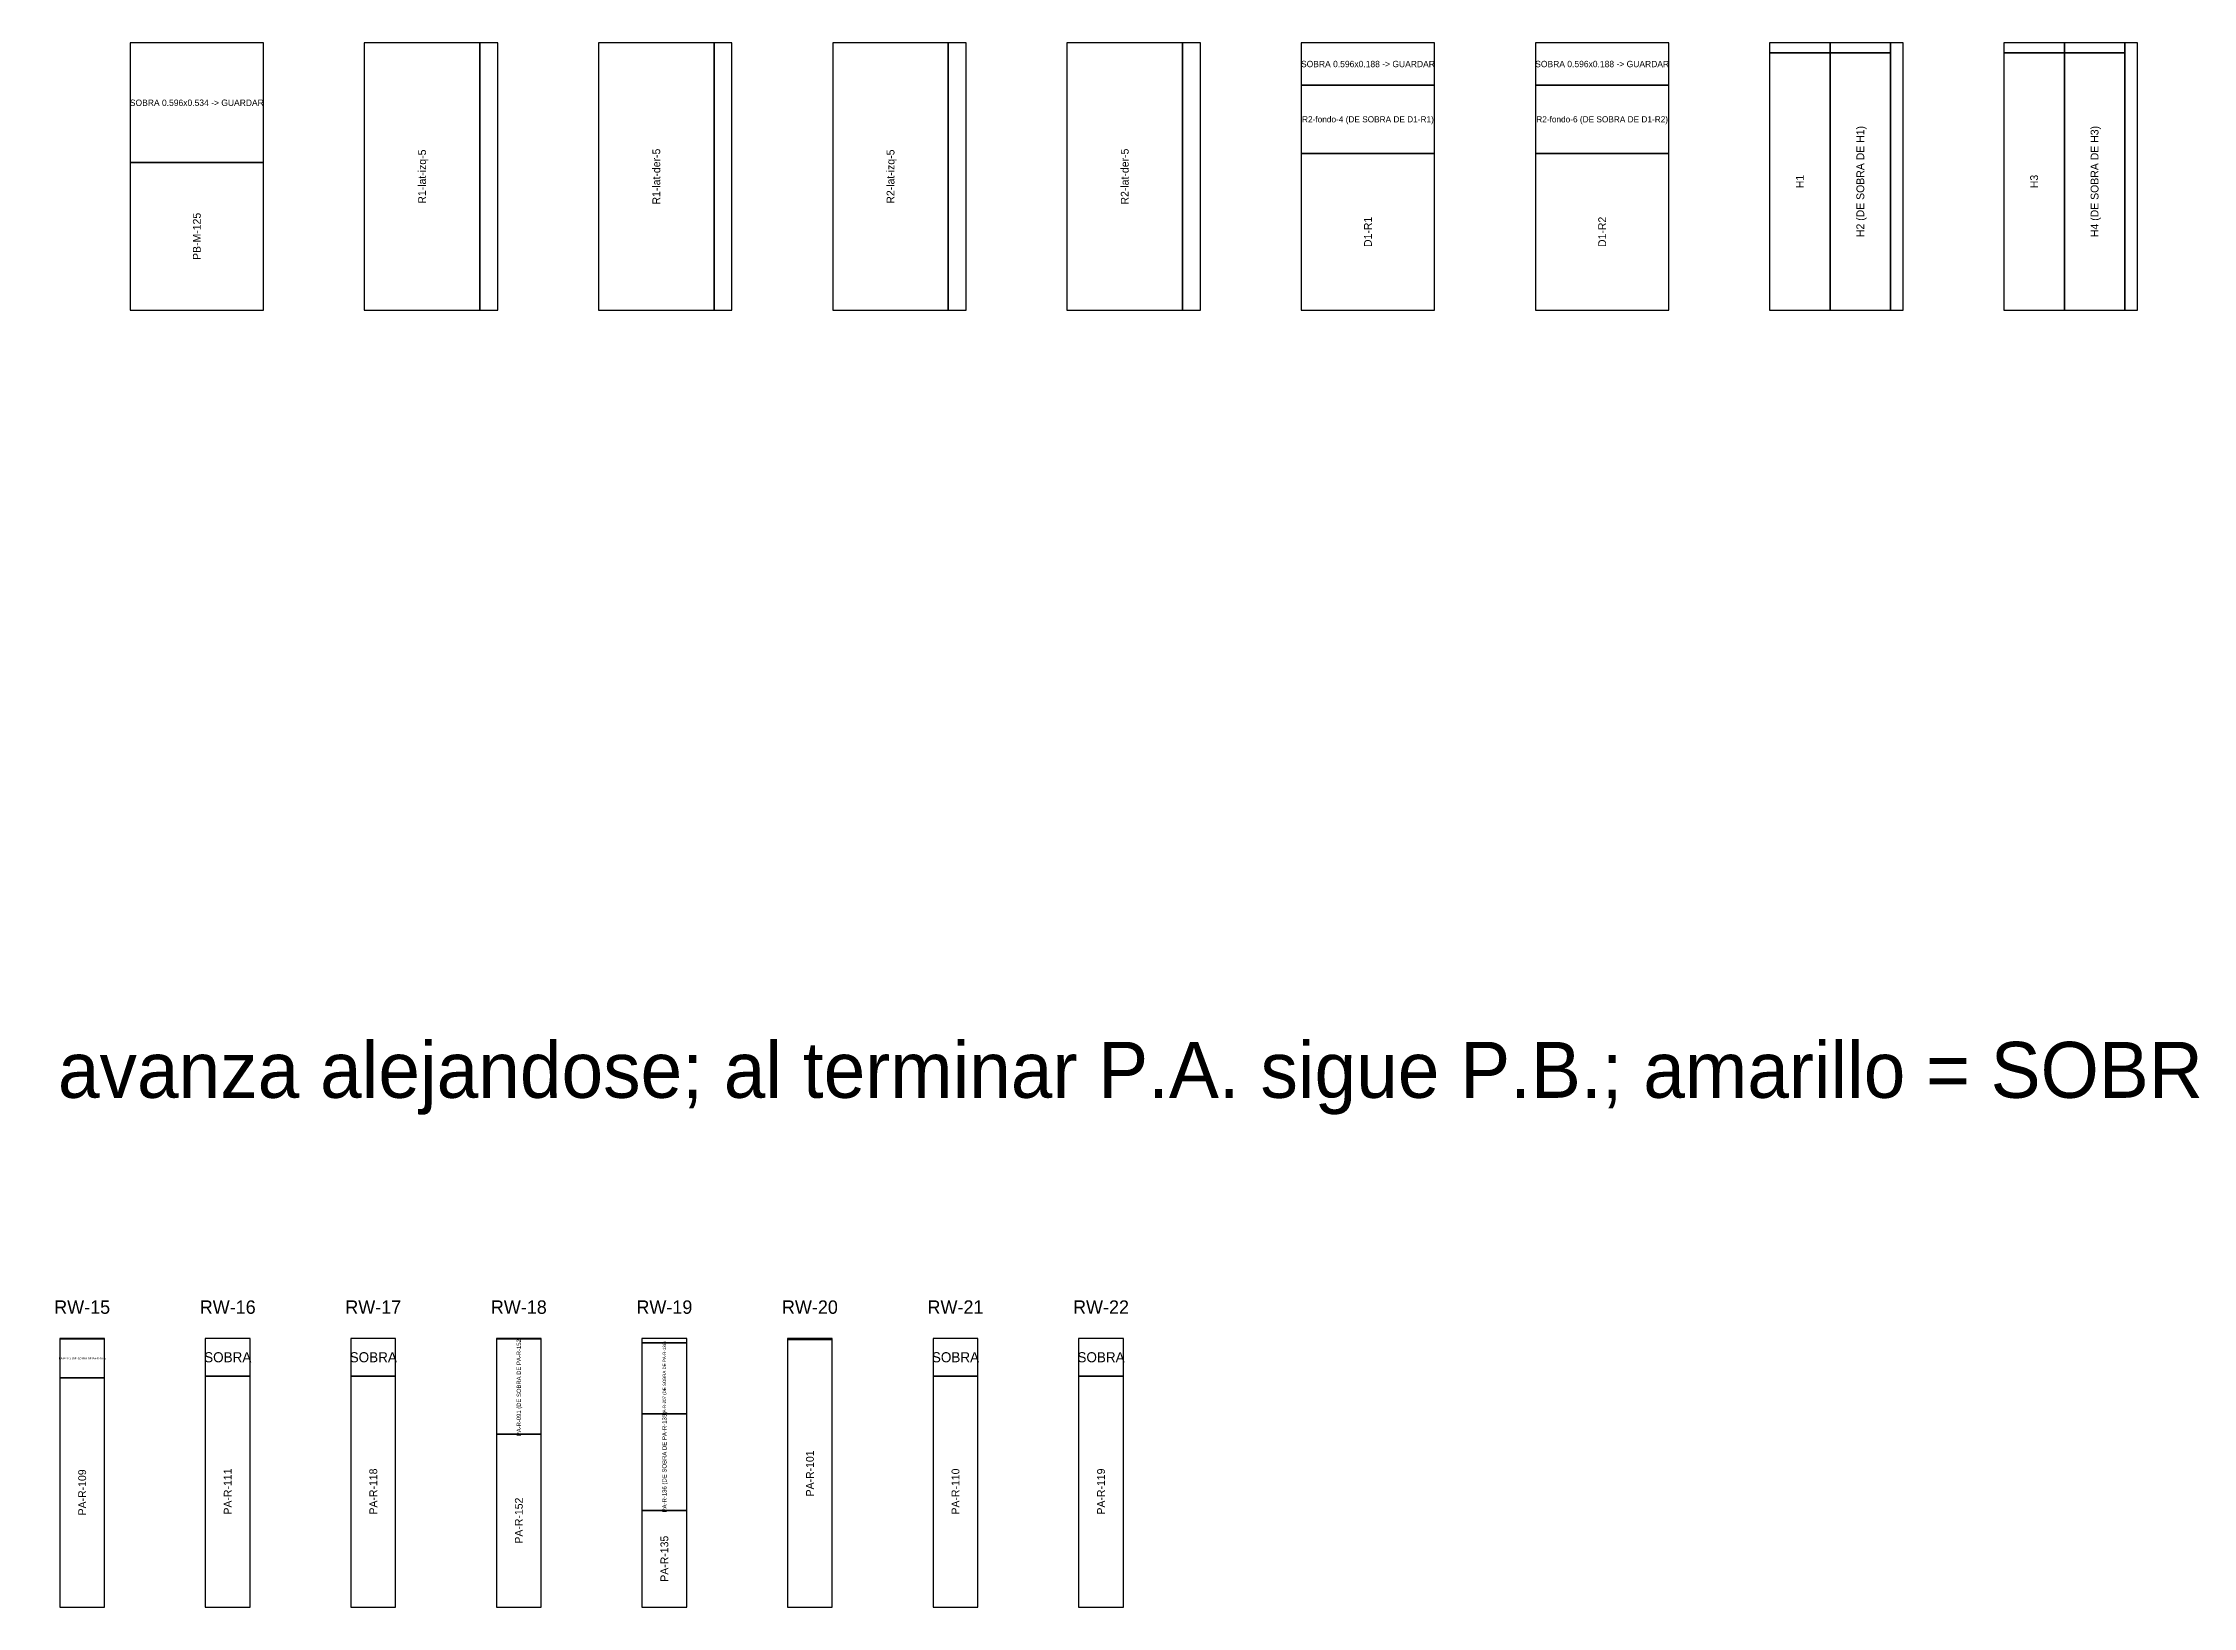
# Model space of a CAD drawing. Header units: metres. Extents: x 305.3 to 390.9, y -184.6 to -119.2.
# Drawn here: x 325.48 to 335.09, y -147.44 to -140.46 of the extents above; entities that cross this region are included whole.
import ezdxf
from ezdxf.enums import TextEntityAlignment as Align

# ---------------------------------------------------------------- set-up
doc = ezdxf.new("R2010")
doc.units = ezdxf.units.M
for name, color, linetype in [('PLAN-CORTE-DESPERDICIO', 1, 'Continuous'), ('PLAN-CORTE-PIEZAS-A-ABRIR', 7, 'Continuous'), ('PLAN-CORTE-RECORTES', 3, 'Continuous'), ('PLAN-CORTE-SOBRANTES', 2, 'Continuous'), ('PLAN-CORTE-TEXTOS', 5, 'Continuous')]:
    doc.layers.add(name, color=color, linetype=linetype)

msp = doc.modelspace()

# ---------------------------------------------------------------- linework, layer by layer
at = {"layer": 'PLAN-CORTE-DESPERDICIO'}
for points in [[(327.4347, -141.6498), (327.5147, -141.6498), (327.5147, -140.4558), (327.4347, -140.4558)], [(328.4807, -141.6498), (328.5607, -141.6498), (328.5607, -140.4558), (328.4807, -140.4558)], [(329.5267, -141.6498), (329.6067, -141.6498), (329.6067, -140.4558), (329.5267, -140.4558)], [(330.5727, -141.6498), (330.6527, -141.6498), (330.6527, -140.4558), (330.5727, -140.4558)], [(333.1947, -140.4998), (333.4647, -140.4998), (333.4647, -140.4558), (333.1947, -140.4558)], [(333.4647, -140.4998), (333.7347, -140.4998), (333.7347, -140.4558), (333.4647, -140.4558)], [(333.7347, -141.6498), (333.7907, -141.6498), (333.7907, -140.4558), (333.7347, -140.4558)], [(334.2407, -140.4998), (334.5107, -140.4998), (334.5107, -140.4558), (334.2407, -140.4558)], [(334.5107, -140.4998), (334.7807, -140.4998), (334.7807, -140.4558), (334.5107, -140.4558)], [(334.7807, -141.6498), (334.8367, -141.6498), (334.8367, -140.4558), (334.7807, -140.4558)], [(328.1587, -146.2635), (328.3587, -146.2635), (328.3587, -146.2438), (328.1587, -146.2438)]]:
    msp.add_lwpolyline(points, close=True, dxfattribs=at)
at = {"layer": 'PLAN-CORTE-PIEZAS-A-ABRIR'}
for points in [[(325.8727, -141.6498), (326.4687, -141.6498), (326.4687, -140.4558), (325.8727, -140.4558)], [(326.9187, -141.6498), (327.5147, -141.6498), (327.5147, -140.4558), (326.9187, -140.4558)], [(327.9647, -141.6498), (328.5607, -141.6498), (328.5607, -140.4558), (327.9647, -140.4558)], [(329.0107, -141.6498), (329.6067, -141.6498), (329.6067, -140.4558), (329.0107, -140.4558)], [(330.0567, -141.6498), (330.6527, -141.6498), (330.6527, -140.4558), (330.0567, -140.4558)], [(331.1027, -141.6498), (331.6987, -141.6498), (331.6987, -140.4558), (331.1027, -140.4558)], [(332.1487, -141.6498), (332.7447, -141.6498), (332.7447, -140.4558), (332.1487, -140.4558)], [(333.1947, -141.6498), (333.7907, -141.6498), (333.7907, -140.4558), (333.1947, -140.4558)], [(334.2407, -141.6498), (334.8367, -141.6498), (334.8367, -140.4558), (334.2407, -140.4558)], [(325.5587, -147.4438), (325.7587, -147.4438), (325.7587, -146.2438), (325.5587, -146.2438)], [(326.2087, -147.4438), (326.4087, -147.4438), (326.4087, -146.2438), (326.2087, -146.2438)], [(326.8587, -147.4438), (327.0587, -147.4438), (327.0587, -146.2438), (326.8587, -146.2438)], [(327.5087, -147.4438), (327.7087, -147.4438), (327.7087, -146.2438), (327.5087, -146.2438)], [(328.1587, -147.4438), (328.3587, -147.4438), (328.3587, -146.2438), (328.1587, -146.2438)], [(328.8087, -147.4438), (329.0087, -147.4438), (329.0087, -146.2438), (328.8087, -146.2438)], [(329.4587, -147.4438), (329.6587, -147.4438), (329.6587, -146.2438), (329.4587, -146.2438)], [(330.1087, -147.4438), (330.3087, -147.4438), (330.3087, -146.2438), (330.1087, -146.2438)]]:
    msp.add_lwpolyline(points, close=True, dxfattribs=at)
at = {"layer": 'PLAN-CORTE-RECORTES'}
for points in [[(326.9187, -141.6498), (327.4347, -141.6498), (327.4347, -140.4558), (326.9187, -140.4558)], [(327.9647, -141.6498), (328.4807, -141.6498), (328.4807, -140.4558), (327.9647, -140.4558)], [(329.0107, -141.6498), (329.5267, -141.6498), (329.5267, -140.4558), (329.0107, -140.4558)], [(330.0567, -141.6498), (330.5727, -141.6498), (330.5727, -140.4558), (330.0567, -140.4558)], [(333.1947, -141.6498), (333.4647, -141.6498), (333.4647, -140.4998), (333.1947, -140.4998)], [(333.4647, -141.6498), (333.7347, -141.6498), (333.7347, -140.4998), (333.4647, -140.4998)], [(334.2407, -141.6498), (334.5107, -141.6498), (334.5107, -140.4998), (334.2407, -140.4998)], [(334.5107, -141.6498), (334.7807, -141.6498), (334.7807, -140.4998), (334.5107, -140.4998)], [(331.1027, -140.9498), (331.6987, -140.9498), (331.6987, -140.6438), (331.1027, -140.6438)], [(332.1487, -140.9498), (332.7447, -140.9498), (332.7447, -140.6438), (332.1487, -140.6438)], [(331.1027, -141.6498), (331.6987, -141.6498), (331.6987, -140.9498), (331.1027, -140.9498)], [(332.1487, -141.6498), (332.7447, -141.6498), (332.7447, -140.9498), (332.1487, -140.9498)], [(325.8727, -141.6498), (326.4687, -141.6498), (326.4687, -140.9898), (325.8727, -140.9898)], [(325.5587, -146.4193), (325.7587, -146.4193), (325.7587, -146.2475), (325.5587, -146.2475)], [(327.5087, -146.6715), (327.7087, -146.6715), (327.7087, -146.2475), (327.5087, -146.2475)], [(328.1587, -146.5808), (328.3587, -146.5808), (328.3587, -146.2635), (328.1587, -146.2635)], [(328.8087, -147.4438), (329.0087, -147.4438), (329.0087, -146.2498), (328.8087, -146.2498)], [(325.5587, -147.4438), (325.7587, -147.4438), (325.7587, -146.4193), (325.5587, -146.4193)], [(326.2087, -147.4438), (326.4087, -147.4438), (326.4087, -146.4118), (326.2087, -146.4118)], [(326.8587, -147.4438), (327.0587, -147.4438), (327.0587, -146.4118), (326.8587, -146.4118)], [(329.4587, -147.4438), (329.6587, -147.4438), (329.6587, -146.4118), (329.4587, -146.4118)], [(330.1087, -147.4438), (330.3087, -147.4438), (330.3087, -146.4118), (330.1087, -146.4118)], [(328.1587, -147.0123), (328.3587, -147.0123), (328.3587, -146.5808), (328.1587, -146.5808)], [(327.5087, -147.4438), (327.7087, -147.4438), (327.7087, -146.6715), (327.5087, -146.6715)], [(328.1587, -147.4438), (328.3587, -147.4438), (328.3587, -147.0123), (328.1587, -147.0123)]]:
    msp.add_lwpolyline(points, close=True, dxfattribs=at)
at = {"layer": 'PLAN-CORTE-SOBRANTES'}
for points in [[(325.8727, -140.9898), (326.4687, -140.9898), (326.4687, -140.4558), (325.8727, -140.4558)], [(331.1027, -140.6438), (331.6987, -140.6438), (331.6987, -140.4558), (331.1027, -140.4558)], [(332.1487, -140.6438), (332.7447, -140.6438), (332.7447, -140.4558), (332.1487, -140.4558)], [(326.2087, -146.4118), (326.4087, -146.4118), (326.4087, -146.2438), (326.2087, -146.2438)], [(326.8587, -146.4118), (327.0587, -146.4118), (327.0587, -146.2438), (326.8587, -146.2438)], [(329.4587, -146.4118), (329.6587, -146.4118), (329.6587, -146.2438), (329.4587, -146.2438)], [(330.1087, -146.4118), (330.3087, -146.4118), (330.3087, -146.2438), (330.1087, -146.2438)]]:
    msp.add_lwpolyline(points, close=True, dxfattribs=at)

# ---------------------------------------------------------------- texts
at = {"layer": 'PLAN-CORTE-TEXTOS'}
for s, height, p in [('SOBRA 0.596x0.188 -> GUARDAR', 0.028381, (331.4007, -140.5498)), ('SOBRA 0.596x0.188 -> GUARDAR', 0.028381, (332.4467, -140.5498)), ('SOBRA 0.596x0.534 -> GUARDAR', 0.028381, (326.1707, -140.7228)), ('R2-fondo-4 (DE SOBRA DE D1-R1)', 0.027593, (331.4007, -140.7968)), ('R2-fondo-6 (DE SOBRA DE D1-R2)', 0.027593, (332.4467, -140.7968)), ('PLAN DE CORTE - ROYAL WALNUT  (68 piezas a abrir EN ORDEN: RW-01 = primer corte, PLANTA ALTA junto a la ESCALERA, y se avanza alejandose; al terminar P.A. sigue P.B.; amarillo = SOBRANTE con su medida -> GUARDAR EN RESERVA; rojo = desperdicio)', 0.25, (325.4587, -145.0438)), ('RW-15', 0.06, (325.6587, -146.1038)), ('RW-16', 0.06, (326.3087, -146.1038)), ('RW-17', 0.06, (326.9587, -146.1038)), ('RW-18', 0.06, (327.6087, -146.1038)), ('RW-19', 0.06, (328.2587, -146.1038)), ('RW-20', 0.06, (328.9087, -146.1038)), ('RW-21', 0.06, (329.5587, -146.1038)), ('RW-22', 0.06, (330.2087, -146.1038)), ('SOBRA', 0.045, (326.3087, -146.3278)), ('SOBRA', 0.045, (326.9587, -146.3278)), ('SOBRA', 0.045, (329.5587, -146.3278)), ('SOBRA', 0.045, (330.2087, -146.3278)), ('PA-R-143 (DE SOBRA DE PA-R-109)', 0.008961, (325.6587, -146.3334))]:
    msp.add_text(s, height=height, dxfattribs=at).set_placement(p, align=Align.MIDDLE_CENTER)
for s, height, p in [('H2 (DE SOBRA DE H1)', 0.035, (333.5997, -141.0748)), ('H4 (DE SOBRA DE H3)', 0.035, (334.6457, -141.0748)), ('R1-lat-izq-5', 0.035, (327.1767, -141.0528)), ('R1-lat-der-5', 0.035, (328.2227, -141.0528)), ('R2-lat-izq-5', 0.035, (329.2687, -141.0528)), ('R2-lat-der-5', 0.035, (330.3147, -141.0528)), ('H1', 0.035, (333.3297, -141.0748)), ('H3', 0.035, (334.3757, -141.0748)), ('PB-M-125', 0.035, (326.1707, -141.3198)), ('D1-R1', 0.035, (331.4007, -141.2998)), ('D1-R2', 0.035, (332.4467, -141.2998)), ('PA-R-091 (DE SOBRA DE PA-R-152)', 0.018996, (327.6087, -146.4595)), ('PA-R-207 (DE SOBRA DE PA-R-136)', 0.014216, (328.2587, -146.4222)), ('PA-R-136 (DE SOBRA DE PA-R-135)', 0.019332, (328.2587, -146.7965)), ('PA-R-101', 0.035, (328.9087, -146.8468)), ('PA-R-109', 0.035, (325.6587, -146.9316)), ('PA-R-111', 0.035, (326.3087, -146.9278)), ('PA-R-118', 0.035, (326.9587, -146.9278)), ('PA-R-110', 0.035, (329.5587, -146.9278)), ('PA-R-119', 0.035, (330.2087, -146.9278)), ('PA-R-152', 0.035, (327.6087, -147.0577)), ('PA-R-135', 0.035, (328.2587, -147.228))]:
    msp.add_text(s, height=height, rotation=90, dxfattribs=at).set_placement(p, align=Align.MIDDLE_CENTER)

doc.saveas('drawing.dxf')
